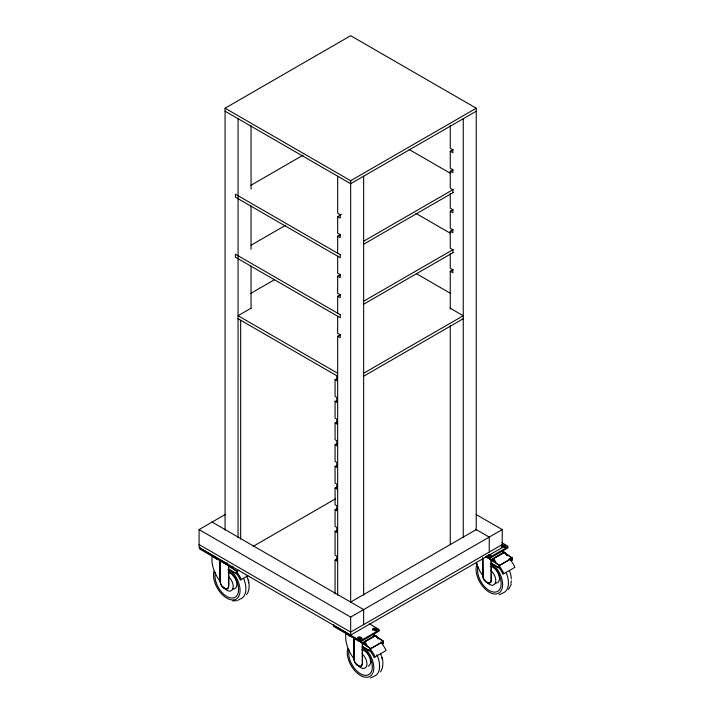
<?xml version="1.0" encoding="UTF-8"?>
<svg xmlns="http://www.w3.org/2000/svg" width="714" height="714" viewBox="0 0 714 714"><rect width="100%" height="100%" fill="white"/><g stroke="black" fill="none" stroke-linecap="round" stroke-linejoin="round"><path stroke-width="1.07" d="M228.605 576.385L228.614 565.622L225.919 563.765M228.025 588.425L228.596 586.613L228.766 565.542L225.954 563.658M227.355 588.925L228.748 586.524L228.757 576.296M373.217 634.666L383.293 641.44L370.691 648.714L370.307 650.981L362.346 646.67L362.328 663.949L361.757 665.769M362.489 646.581L362.346 645.161M370.691 648.714L359.686 641.002M361.088 666.269L362.48 663.868L362.346 642.966L356.054 638.619M375.1 635.755L373.395 634.469M491.17 570.486L491.17 559.722L486.68 556.625M490.589 582.526L491.161 580.705L491.321 559.642L486.707 556.554M489.028 583.195L491.161 581.651L491.312 570.397M509.136 558.991L511.742 560.454L512.125 558.196L501.371 550.655M212.058 556.581C211.157 565.658 214.994 574.654 220.456 581.731L220.055 559.901L220.099 581.705C220.367 585.23 223.589 589.764 227.498 588.845M345.79 633.916C344.88 642.993 348.727 651.998 354.189 659.076L353.805 638.155M238.762 570.334L236.959 571.37L236.584 573.637L228.614 569.326L236.432 573.717L236.834 571.334L238.672 570.272M362.346 646.67L370.164 651.061L370.566 648.678L383.463 641.234L372.69 633.809M381.178 642.725L382.918 643.698L383.293 641.44M382.918 643.698L383.463 641.234M512.125 558.196L499.514 565.47L499.14 567.737L491.17 563.426L498.988 567.817L499.389 565.434L512.286 557.991L501.514 550.565M511.742 560.454L512.286 557.991M511.295 584.195L508.484 589.478M246.678 594.628C249.775 590.362 249.489 584.793 248.383 579.902M380.41 671.972C383.507 667.706 383.222 662.137 382.115 657.246M225.071 530.1L225.071 108.207L350.663 35.7L476.247 108.207L476.247 530.1M250.926 185.292L303.093 155.17M225.071 108.207L350.663 180.713L476.247 108.207M476.247 111.205L350.663 183.712L225.071 111.205M250.926 245.295L285.698 225.213M452.863 192.718L452.863 189.71L450.257 188.21L450.257 171.208L452.863 172.708L452.863 169.709L450.257 168.209L450.257 151.207L453.042 149.601M337.668 253.22L337.668 236.218L340.266 237.717L340.266 234.719L337.668 233.219L337.668 216.583L341.381 214.441M337.668 236.218L340.453 234.611M450.257 171.208L453.042 169.602M250.516 293.534L274.462 279.709M363.453 241.332L453.292 189.46M251.06 308.225L238.065 315.722L337.668 373.235M363.453 244.331L453.292 192.468M337.668 313.223L337.668 296.221L340.266 297.72L340.266 294.721L337.668 293.222L337.668 276.22L340.453 274.613M452.863 252.72L452.863 249.721L450.257 248.222L450.257 231.22L452.863 232.719L452.863 229.721L450.257 228.221L450.257 211.219L453.042 209.613M337.668 296.221L340.453 294.614M450.257 231.22L453.042 229.613M363.453 301.335L453.292 249.472M363.453 304.342L453.292 252.47M337.668 595.137L337.668 336.223L340.453 334.616M450.257 309.001L450.257 271.222L453.042 269.615M335.071 593.905L335.071 560.079L336.803 561.079L336.803 556.081L335.071 555.081L335.071 531.412L336.803 532.412L336.803 527.414L335.071 526.414L335.071 509.742L336.803 510.742L336.803 505.744L335.071 504.744L335.071 488.073L336.803 489.072L336.803 484.074L335.071 483.075L335.071 466.403L336.803 467.402L336.803 462.404L335.071 461.405L335.071 444.742L336.803 445.741L336.803 440.734L335.071 439.735L335.071 423.072L336.803 424.071L336.803 419.064L335.071 418.065L335.071 401.402L336.803 402.401L336.803 397.403L335.071 396.395L335.071 379.732L336.999 378.616M363.649 373.235L463.252 315.722L450.257 308.225M363.649 376.233L463.252 318.73M335.071 401.402L336.999 400.286M335.071 423.072L336.999 421.956M335.071 444.742L336.999 443.626M476.158 514.526L502.228 529.583L502.228 547.584L350.663 635.085L199.09 547.584L199.09 529.583L225.606 514.267M335.071 466.403L336.999 465.287M335.071 488.073L336.999 486.957M253.202 546.344L335.312 498.934M228.614 565.774L236.959 571.37M335.071 509.742L336.999 508.627M247.767 575.85L240.377 580.116A20.42 11.79 60 0 0 235.745 572.592M335.071 531.412L336.999 530.297M237.762 600.394L240.279 598.939A20.858 12.04 60 0 0 243.599 578.394M335.071 560.079L336.999 558.964M350.663 602.089L476.247 529.583M199.09 529.583L350.663 617.083L502.228 529.583M502.228 544.577L350.663 632.086L199.09 544.577M489.242 554.573L488.662 554.903L489.242 555.233M503.218 546.505L504.361 545.844M501.871 542.685L507.574 545.978A1.294 0.75 0 0 1 507.574 547.031L490.152 557.09A1.294 0.75 0 0 1 488.322 557.09L486.421 555.992M491.321 559.642L504.075 552.279L491.17 559.874M359.267 638.477L360.409 637.816M374.386 629.748L375.537 629.088M369.236 623.733L378.741 629.221A1.294 0.75 0 0 1 378.741 630.275L361.329 640.333A1.294 0.75 0 0 1 359.49 640.333L333.831 625.518A1.294 0.75 0 0 1 333.831 624.455M362.346 643.118L375.243 635.522L362.498 642.886L354.028 637.986L362.498 643.028M499.282 594.78L502.834 593.039A20.858 12.04 60 0 0 506.155 572.485M370.45 678.014L374.011 676.283A20.858 12.04 60 0 0 376.903 654.738M490.054 582.936C486.1 583.793 482.941 579.349 482.655 575.805L482.619 558.366M361.23 666.18C357.321 667.099 354.099 662.565 353.832 659.04L353.787 638.334M232.746 600.956L236.718 600.679M226.624 589.014C223.116 588.541 220.519 585.007 220.242 581.615L220.198 559.821M360.347 666.358C356.848 665.885 354.251 662.351 353.974 658.96L353.939 638.254M217.779 559.348L213.593 557L212.37 555.474L215.45 558.321L219.564 559.785M488.153 582.954C485.217 581.812 483.03 578.858 482.807 575.716L482.771 558.277M509.287 558.91L511.893 560.374M381.33 642.636L383.061 643.617M450.257 151.207L452.863 152.707L452.863 149.708L450.257 148.209L450.257 125.352M409.122 149.467L450.472 173.332M450.257 211.219L452.863 212.718L452.863 209.72L450.257 208.211L450.257 193.342M415.851 213.352L450.472 233.335M450.257 271.222L452.863 272.721L452.863 269.722L450.257 268.223L450.257 253.345M337.668 216.583L340.266 218.091L340.266 214.718L337.668 213.218L337.668 176.215M416.324 273.632L450.802 293.534M337.668 276.22L340.266 277.719L340.266 274.72L337.668 273.221L337.668 256.219M337.668 336.223L340.266 337.731L340.266 334.723L337.668 333.224L337.668 316.222M238.048 318.739L337.668 376.233M335.071 379.732L336.803 380.732L336.803 375.734M475.72 529.279L489.233 537.08L489.233 552.083M503.218 545.844L504.361 546.505M485.466 556.501L488.322 558.152A1.294 0.75 0 0 0 490.152 558.152L507.574 548.093A1.294 0.75 0 0 0 507.574 547.031M212.085 522.077L363.649 609.586L363.649 624.589M374.386 629.088L375.537 629.748M359.267 637.816L360.409 638.477M199.893 547.272A1.294 0.75 0 0 0 200.098 548.173L225.767 562.989A1.294 0.75 0 0 0 227.471 563.051M502.049 551.27L503.923 552.359M502.049 551.422L503.923 552.511M485.681 556.376L499.514 565.47M373.217 634.514L375.1 635.603M220.296 560.642L228.766 565.542M220.296 560.793L228.766 565.684M486.064 556.304L499.389 565.434M354.679 637.843L356.384 638.976M358.089 640.119L370.566 648.678M222.652 561.641L236.834 571.334M506.869 555.778L504.798 552.181L492.83 559.098L493.865 560.892M493.802 558.535L495.873 562.123M378.045 639.021L375.975 635.424L363.997 642.341L365.032 644.135M364.97 641.779L367.05 645.367M232.282 566.229L233.317 568.032M476.167 563.248L480.344 572.137L483.012 575.832L482.682 557.643M463.252 118.703L463.252 537.597M450.257 325.673L450.257 544.577M363.649 176.215L363.649 595.101M350.663 180.713L350.663 602.607M350.663 617.083L350.663 635.085M251.06 125.691L251.06 189.192M251.06 205.9L251.06 249.356M251.06 266.063L251.06 308.394M240.645 320.238L240.645 539.15M238.065 118.703L238.048 537.651M362.48 646.134A18.769 10.835 60 0 1 373.547 670.58A18.769 10.835 60 0 1 357.464 673.311A18.769 10.835 60 0 1 347.736 648.633M362.257 653.988A9.121 5.266 60 0 1 366.38 666.653A9.121 5.266 60 0 1 356.938 664.288M354.465 659.245A9.121 5.266 60 0 1 354.135 657.54M361.944 649.758A9.121 5.266 60 0 1 369.807 657.639A9.121 5.266 60 0 1 368.183 666.198M362.257 647.687A16.681 9.63 60 0 1 372.101 669.42A16.681 9.63 60 0 1 357.803 671.847A16.681 9.63 60 0 1 349.155 649.918M380.437 653.408A18.769 10.835 60 0 1 381.419 656.112M381.669 656.996A18.769 10.835 60 0 1 382.151 659.111M380.758 642.189A20.197 11.665 60 0 1 386.087 650.543L374.109 657.46A20.42 11.79 60 0 0 369.477 649.936M370.45 649.374A20.197 11.665 60 0 1 375.082 656.898M378.741 630.275A1.294 0.75 0 0 1 378.741 631.337L361.329 641.386A1.294 0.75 0 0 1 359.49 641.386L333.831 626.571A1.294 0.75 0 0 1 333.831 625.518M361.811 640.003A1.624 0.937 0 0 1 361.561 640.199M361.98 639.298A1.624 0.937 0 0 0 361.561 638.878L360.409 638.218A1.624 0.937 0 0 0 357.696 638.637M377.153 630.81A1.624 0.937 0 0 0 376.68 630.141L375.537 629.48A1.624 0.937 0 0 0 373.77 629.284A1.624 0.937 0 0 0 372.77 630.141M491.303 562.891A18.769 10.835 60 0 1 502.228 588.033A18.769 10.835 60 0 1 484.958 588.845A18.769 10.835 60 0 1 477.282 563.551M490.768 566.514A9.121 5.266 60 0 1 499.059 575.707A9.121 5.266 60 0 1 495.248 583.079M491.089 570.754A9.121 5.266 60 0 1 495.552 582.517A9.121 5.266 60 0 1 487.6 583.079M491.089 564.453A16.681 9.63 60 0 1 500.925 586.176A16.681 9.63 60 0 1 486.627 588.604A16.681 9.63 60 0 1 477.987 566.675M509.626 571.066A18.769 10.835 60 0 1 511.313 578.929M511.278 580.83A18.769 10.835 60 0 1 510.831 583.409M509.582 558.946A20.197 11.665 60 0 1 514.91 567.3L502.942 574.217A20.42 11.79 60 0 0 498.301 566.693M499.282 566.131A20.197 11.665 60 0 1 503.906 573.654M490.804 556.536A1.624 0.937 0 0 0 490.384 555.635L489.242 554.974A1.624 0.937 0 0 0 488.903 554.823M490.384 554.573A1.624 0.937 0 0 1 490.384 555.903A1.624 0.937 0 0 1 488.09 555.903M505.931 547.808A1.624 0.937 0 0 1 505.762 548.031M505.931 547.317A1.624 0.937 0 0 0 505.512 546.906L504.361 546.237A1.624 0.937 0 0 0 502.228 546.156A1.624 0.937 0 0 0 501.817 547.37M230.372 570.129A18.769 10.835 60 0 1 239.565 594.343A18.769 10.835 60 0 1 223.196 595.494A18.769 10.835 60 0 1 214.004 571.289M228.212 572.423A9.121 5.266 60 0 1 236.504 581.607A9.121 5.266 60 0 1 232.693 588.979M228.534 576.653A9.121 5.266 60 0 1 232.648 589.309A9.121 5.266 60 0 1 223.205 586.944M227.784 569.817A16.681 9.63 60 0 1 238.449 591.558A16.681 9.63 60 0 1 224.312 594.708A16.681 9.63 60 0 1 215.423 572.574M246.705 576.064A18.769 10.835 60 0 1 247.936 579.652M248.204 580.714A18.769 10.835 60 0 1 248.579 582.82M236.727 572.03A20.197 11.665 60 0 1 241.35 579.554M200.098 548.173A1.294 0.75 0 0 0 200.098 549.227L225.767 564.051A1.294 0.75 0 0 0 227.596 564.051M351.52 636.692L347.334 634.353L346.111 632.827L349.173 635.665L351.511 636.683M340.266 254.719L235.468 194.217L235.468 197.216L340.266 257.718L340.266 254.719M340.266 314.722L235.468 254.22L235.468 257.219L340.266 317.721L340.266 314.722M505.512 545.844L504.361 545.184A1.624 0.937 0 0 0 502.067 545.184A1.624 0.937 0 0 0 502.067 546.505L503.218 547.165A1.624 0.937 0 0 0 505.512 547.165A1.624 0.937 0 0 0 505.512 545.844M376.68 629.088L375.537 628.427A1.624 0.937 0 0 0 373.243 628.427A1.624 0.937 0 0 0 373.243 629.748L374.386 630.408A1.624 0.937 0 0 0 376.68 630.408A1.624 0.937 0 0 0 376.68 629.088M361.561 637.816L360.409 637.156A1.624 0.937 0 0 0 358.116 637.156A1.624 0.937 0 0 0 358.116 638.477L359.267 639.137A1.624 0.937 0 0 0 361.561 639.137A1.624 0.937 0 0 0 361.561 637.816"/></g></svg>
